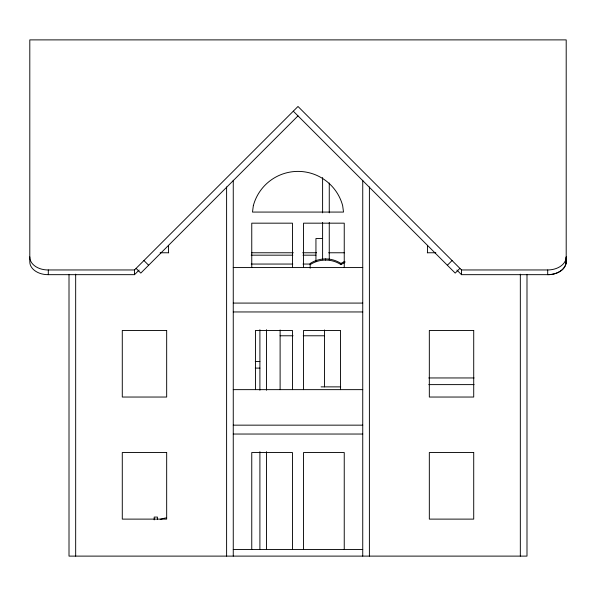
<?xml version="1.0" encoding="UTF-8"?>
<svg xmlns="http://www.w3.org/2000/svg" width="596" height="596" viewBox="0 0 596 596"><rect width="100%" height="100%" fill="white"/><g stroke="black" fill="none" stroke-linecap="round" stroke-linejoin="round"><path stroke-width="0.89" d="M456.886 270.07L461.483 274.667L547.702 274.667C555.561 274.898 565.902 270.606 566.2 261.584L566.2 39.887L29.8 39.887L29.8 261.584A18.185 12.859 0 0 0 48.298 274.667L134.517 274.667L139.114 270.07M29.8 256.876A18.185 12.859 0 0 0 48.298 269.958L134.517 269.958L298 106.475L461.483 269.958L547.702 269.958A18.498 13.082 0 0 0 566.2 256.876L566.081 263.305M298 115.862L140.798 273.095L136.089 268.386M447.358 265.25L452.066 260.541M459.911 268.386L455.202 273.095L293.292 111.184M322.6 238.527L315.94 238.527L315.94 261.644M160.168 252.771L168.698 252.771M251.49 252.771L293.351 252.771M302.649 252.771L316.603 252.771M328.701 252.771L344.51 252.771M427.302 252.771L435.832 252.771M251.207 255.17L292.822 255.17M302.991 255.17L315.94 255.17M251.207 264.05L292.822 264.05M302.991 264.05L310.389 264.05M233.26 267.567L362.74 267.567M233.26 303.081L362.74 303.081M233.26 311.954L362.74 311.954M280.113 335.779L293.061 335.779M303.237 335.779L324.507 335.779M255.274 361.444L259.901 361.444M255.274 368.105L259.901 368.105M428.77 377.953L474.088 377.953M428.77 384.614L474.088 384.614M321.088 386.871L340.726 386.871M233.26 389.642L362.74 389.642M233.26 425.157L362.74 425.157M233.26 434.037L362.74 434.037M233.26 549.452L362.74 549.452M143.934 260.541L148.642 265.25M565.634 263.425L565.634 264.996M547.702 269.958L547.702 274.667A18.498 13.082 0 0 0 566.2 261.584M526.991 274.346L526.991 556.113L69.009 556.113L69.009 274.346M520.33 274.167L520.33 556.113M461.483 269.958L461.483 274.667M427.474 245.336L427.474 252.771M369.393 186.943L369.393 556.113M362.74 180.275L362.74 556.113M344.242 267.567L344.242 223.172L303.55 223.172L303.55 267.567M344.242 549.452L344.242 452.528L303.55 452.528L303.55 549.452M344.965 261.324A28.005 27.58 0 0 0 340.994 263.469L340.994 264.624A28.005 27.58 0 0 0 310.166 264.624M340.54 389.642L340.54 330.452L303.55 330.452L303.55 389.642M329.26 183.039L329.26 212.846M329.26 222.479L329.26 259.796M325.58 258.917L325.58 260.072M324.507 329.953L324.507 386.864M322.6 177.534L322.6 212.846M322.6 222.479L322.6 259.796M310.166 268.252L310.166 263.469A28.005 27.58 0 0 1 340.994 263.469M292.45 267.567L292.45 223.172L251.758 223.172L251.758 267.567M292.45 389.642L292.45 330.452L255.46 330.452L255.46 389.642M292.45 549.452L292.45 452.528L251.758 452.528L251.758 549.452M280.113 329.953L280.113 389.65M266.554 329.7L266.554 390.224M266.554 451.679L266.554 549.452M259.901 329.7L259.901 390.224M259.901 451.679L259.901 549.452M233.26 180.275L233.26 556.113M226.607 186.943L226.607 556.113M168.526 245.336L168.526 252.771M157.433 519.511L157.433 517.082L154.193 517.082L154.193 519.861M134.517 269.958L134.517 274.667M75.67 274.167L75.67 556.113M48.298 269.958L48.298 274.667M340.994 264.624A28.005 27.58 0 0 1 344.965 262.478M160.257 519.34A49.312 49.312 0 0 1 166.068 517.902M253.337 205.657L252.488 212.072L343.512 212.072L342.663 205.657A46.242 46.242 0 0 0 253.337 205.657M166.671 330.452L122.284 330.452L122.284 397.04L166.671 397.04L166.671 330.452M473.716 330.452L429.329 330.452L429.329 397.04L473.716 397.04L473.716 330.452M166.671 452.528L122.284 452.528L122.284 519.116L166.671 519.116L166.671 452.528M473.716 452.528L429.329 452.528L429.329 519.116L473.716 519.116L473.716 452.528"/></g></svg>
